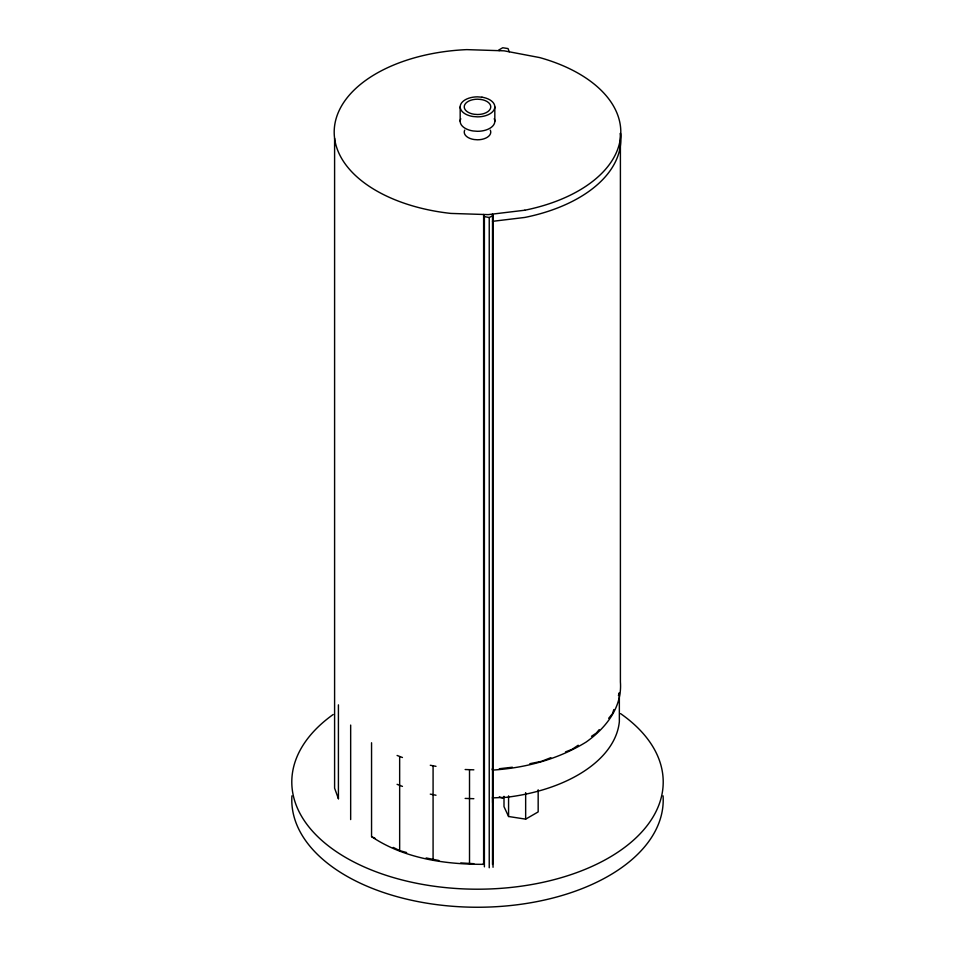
<?xml version="1.0" encoding="UTF-8"?>
<svg xmlns="http://www.w3.org/2000/svg" width="955" height="955" viewBox="0 0 955 955"><rect width="100%" height="100%" fill="white"/><g stroke="black" fill="none" stroke-linecap="round" stroke-linejoin="round"><path stroke-width="1.43" d="M613.838 709.553L612.453 713.755L608.669 718.303M618.434 695.527L619.353 692.721L619.353 721.598A142.08 82.023 0 0 1 506.508 797.294L492.398 797.903M599.203 729.644L596.362 733.046L591.515 736.293M578.217 745.222L572.164 749.281L565.503 751.907M509.254 51.797L508.06 48.574L502.724 47.75L498.82 50.006L499.131 50.675M504.001 796.315L504.001 806.629L508.573 816.501L525.656 819.139L538.166 811.917L538.166 789.809M371.555 742.763L371.555 836.628C404.18 858.569 445.006 864.454 483.624 864.335L483.624 214.481L484.388 216.594L489.235 217.513L493.043 215.555L492.517 214.111L492.517 864.478M550.844 757.673L541.521 761.338L529.846 763.702M512.346 767.235L499.322 768.727M492.517 221.333L524.82 217.442A143.31 82.739 0 0 0 620.404 133.175L620.404 681.942C622.374 707.297 605.757 728.152 586.107 742.083C557.887 759.428 525.405 767.975 492.517 770.1L492.135 769.038M465.145 769.527L473.847 769.826M473.847 798.702L465.145 798.416M460.776 862.926L473.847 863.69M430.287 765.253L435.993 766.34M435.993 795.229L430.287 794.13M426.109 857.96L438.906 860.527M397.101 755.465L402.449 757.506M402.449 786.395L397.101 784.341M393.269 847.431L399.656 850.607L406.627 852.54M371.555 836.628L375.387 838.538M483.349 863.559L483.624 864.335M338.416 704.862L338.416 798.726L334.596 788.15L334.596 138.296M338.046 795.873L338.416 798.726M525.656 792.614L525.656 819.139M508.573 795.861L508.573 816.501M494.821 106.853L494.821 121.297M493.043 215.555L493.043 867.283M492.613 796.697L492.613 802.642M489.235 217.513L489.235 867.761M484.388 216.594L484.388 866.842M469.514 770.005L469.514 863.881M460.179 106.853L460.179 121.297M433.081 766.029L433.081 859.894M399.656 756.73L399.656 850.607M350.664 725.072L350.664 819.569M663.068 795.849A185.712 107.223 0 0 1 477.5 907.25A185.712 107.223 0 0 1 291.932 795.849M620.571 713.624A185.712 107.223 0 0 1 605.112 859.882A185.712 107.223 0 0 1 351.321 860.646A185.712 107.223 0 0 1 333.188 714.495M503.237 798.213A8.846 5.109 0 0 1 499.346 796.816M490.309 130.143A13.263 7.664 0 0 1 477.5 139.788L474.062 139.525A13.263 7.664 0 0 1 464.691 130.143M494.236 118.707A17.321 10.004 0 0 1 477.5 131.301L473.012 130.954A17.321 10.004 0 0 1 460.764 118.707M524.82 210.219L488.196 214.624L450.844 213.419A143.31 82.739 0 0 1 334.417 127.481A143.31 82.739 0 0 1 466.804 49.624L504.156 50.83L539.694 57.587A143.31 82.739 0 0 1 620.583 136.768A143.31 82.739 0 0 1 524.82 210.219M481.989 97.195L477.5 96.849A17.321 10.004 0 0 0 460.322 105.551A17.321 10.004 0 0 0 473.012 116.51L477.5 116.856A17.321 10.004 0 0 0 494.678 108.154A17.321 10.004 0 0 0 481.989 97.195M480.938 99.451L477.5 99.189A13.263 7.664 0 0 0 464.345 105.85A13.263 7.664 0 0 0 474.062 114.254L477.5 114.516A13.263 7.664 0 0 0 490.655 107.855A13.263 7.664 0 0 0 480.938 99.451"/></g></svg>
